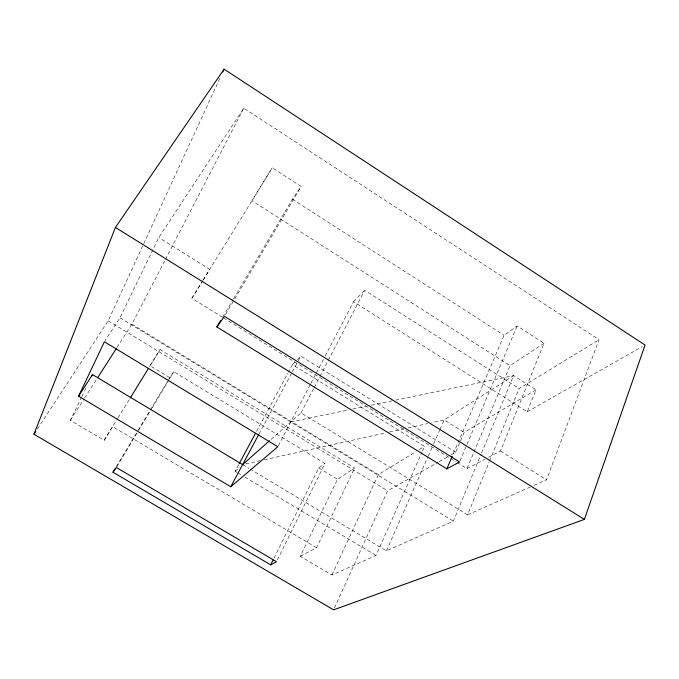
<?xml version="1.0" encoding="UTF-8"?>
<svg xmlns="http://www.w3.org/2000/svg" width="679" height="679" viewBox="0 0 679 679"><rect width="100%" height="100%" fill="white"/><g stroke="black" fill="none" stroke-linecap="round" stroke-linejoin="round"><path stroke-width="0.51" stroke-dasharray="3.4 2.55" d="M534.025 485.383L546.544 479.832L599.048 339.67L243.769 108.165L158.81 237.506L119.979 317.772L104.973 340.883M325.088 356.212L353.53 301.748L527.218 411.78L535.952 389.856L513.613 375.614L396.146 400.033M488.388 457.383L500.457 451.034L544.04 343.277L517.16 325.92L504.081 335.29L452.638 455.337M271.031 439.423L301.018 412.857L467.593 514.843L489.16 461.975M489.559 460.999L519.121 388.549L599.048 339.67M249.864 468.934L386.453 550.822L453.377 521.141L481.19 453.937M481.598 452.961L513.613 375.614L444.193 419.919L431.81 422.661M457.094 462.475L467.016 468.62L510.073 365.642L544.04 343.277M459.98 460.973L466.566 445.432M466.974 444.456L517.16 325.92M451.119 454.879L455.719 452.273L460.167 441.868M460.574 440.926L464.215 432.413L535.952 389.856M386.453 550.822L427.795 457.094M428.22 456.127L433.338 444.533M433.762 443.565L439.627 430.282M440.043 429.34L444.193 419.919L464.215 432.413M277.422 559.836L324.952 463.46L173.832 371.744L169.767 377.668L150.067 365.735L160.066 349.541L354.608 468.001L337.497 479.272L300.313 556.296L331.946 574.994L376.005 555.456L421.998 452.155M422.423 451.187L424.579 446.366L292.454 364.631L288.465 372.05M334.458 607.926L387.624 490.841L438.235 462.178M37.43 428.924L108.199 320.802L220.115 77.796M331.946 574.994L378.39 474.604L415.692 451.798M300.313 556.296L316.609 547.724L354.608 468.001M316.609 547.724L112.629 426.607L104.15 440.34L70.344 420.36L81.421 397.478M81.879 396.528L86.954 386.037M274.01 558.214L318.74 467.907L324.952 463.46M117.068 347.359L131.887 324.214L164.963 260.337M165.447 259.395L243.769 108.165M301.018 412.857L313.656 388.532M314.139 387.59L319.478 377.303M319.97 376.361L327.745 361.389M328.229 360.456L364.674 290.281L519.121 388.549M278.297 445.806L310.371 384.382M310.863 383.448L324.596 357.154M259.013 433.991L291.8 372.788M292.301 371.863L297.767 361.661M298.259 360.736L300.746 356.093L455.719 452.273M236.946 472.321L235.129 471.234L239.118 463.816M256.56 431.377L287.964 372.975M222.797 316.898L233.05 299.566M233.584 298.658L292.403 199.202L301.153 186.47L272.245 167.806L251.926 200.721L510.073 365.642M225.538 314.487L301.153 186.47M116.236 466.77L137.54 431.309M138.083 430.401L168.129 380.401M168.672 379.493L169.767 377.668M116.873 466.609L138.032 431.377M138.575 430.469L151.595 408.792M152.138 407.884L168.952 379.875M169.495 378.975L173.832 371.744M104.15 440.34L117.594 418.544M117.976 417.874L129.731 398.828M149.584 366.567L160.066 349.541M222.568 317.263L191.902 298.276L202.461 281.114M203.021 280.206L272.245 167.806M191.902 298.276L202.732 280.75M203.267 279.867L209.769 269.351L158.81 237.506M70.344 420.36L84.018 398.997M84.586 398.106L96.554 379.408M292.454 364.631L296.596 360.362M297.292 359.649L300.746 356.093M353.53 301.748L364.674 290.281M235.129 471.234L239.628 467.254M419.249 449.625L424.579 446.366M439.16 461.652L450.202 455.397M527.218 411.78L642.292 346.613M467.016 468.62L484.67 459.335M467.593 514.843L530.172 487.089M245.722 463.91L260.201 460.701M264.335 459.785L385.316 432.964M389.457 432.048L403.929 428.839M408.071 427.923L427.685 423.577M290.756 421.948L348.616 409.921M352.749 409.055L366.185 406.263M371.345 405.193L392.012 400.899M237.854 472.864L241.495 475.037M245.127 477.21L376.005 555.456M242.624 464.597L248.955 468.391M318.74 467.907L337.497 479.272M108.199 320.802L387.624 490.841M131.887 324.214L378.39 474.604M119.979 317.772L453.377 521.141M223.476 317.823L449.88 458.011M450.78 458.571L456.195 461.915M500.457 451.034L546.544 479.832M292.403 199.202L504.081 335.29"/><path stroke-width="1.02" d="M584.381 519.393L645.05 345.051L224.104 69.156L115.43 227.448L33.95 434.237L333.584 609.844L584.381 519.393L115.43 227.448M220.633 320.547L216.856 326.938L446.833 468.892L452.222 456.305M222.771 72.033L224.104 69.156M78.586 396.18L104.396 341.775L277.821 446.731L230.758 486.75L78.586 396.18L92.488 374.587L242.624 464.597L269.453 440.824M91.563 376.497L92.488 374.587M115.15 468.586L112.96 472.228L270.717 564.869L273.068 560.116M230.758 486.75L258.521 434.916M239.118 463.816L255.567 433.227M130.283 397.936L148.48 368.358M97.7 377.626L116.499 348.251M33.95 434.237L35.69 431.581M112.96 472.228L116.33 467.517L276.489 561.72L270.717 564.869M216.856 326.938L224.46 316.304L459.573 461.949L446.833 468.892"/></g></svg>
